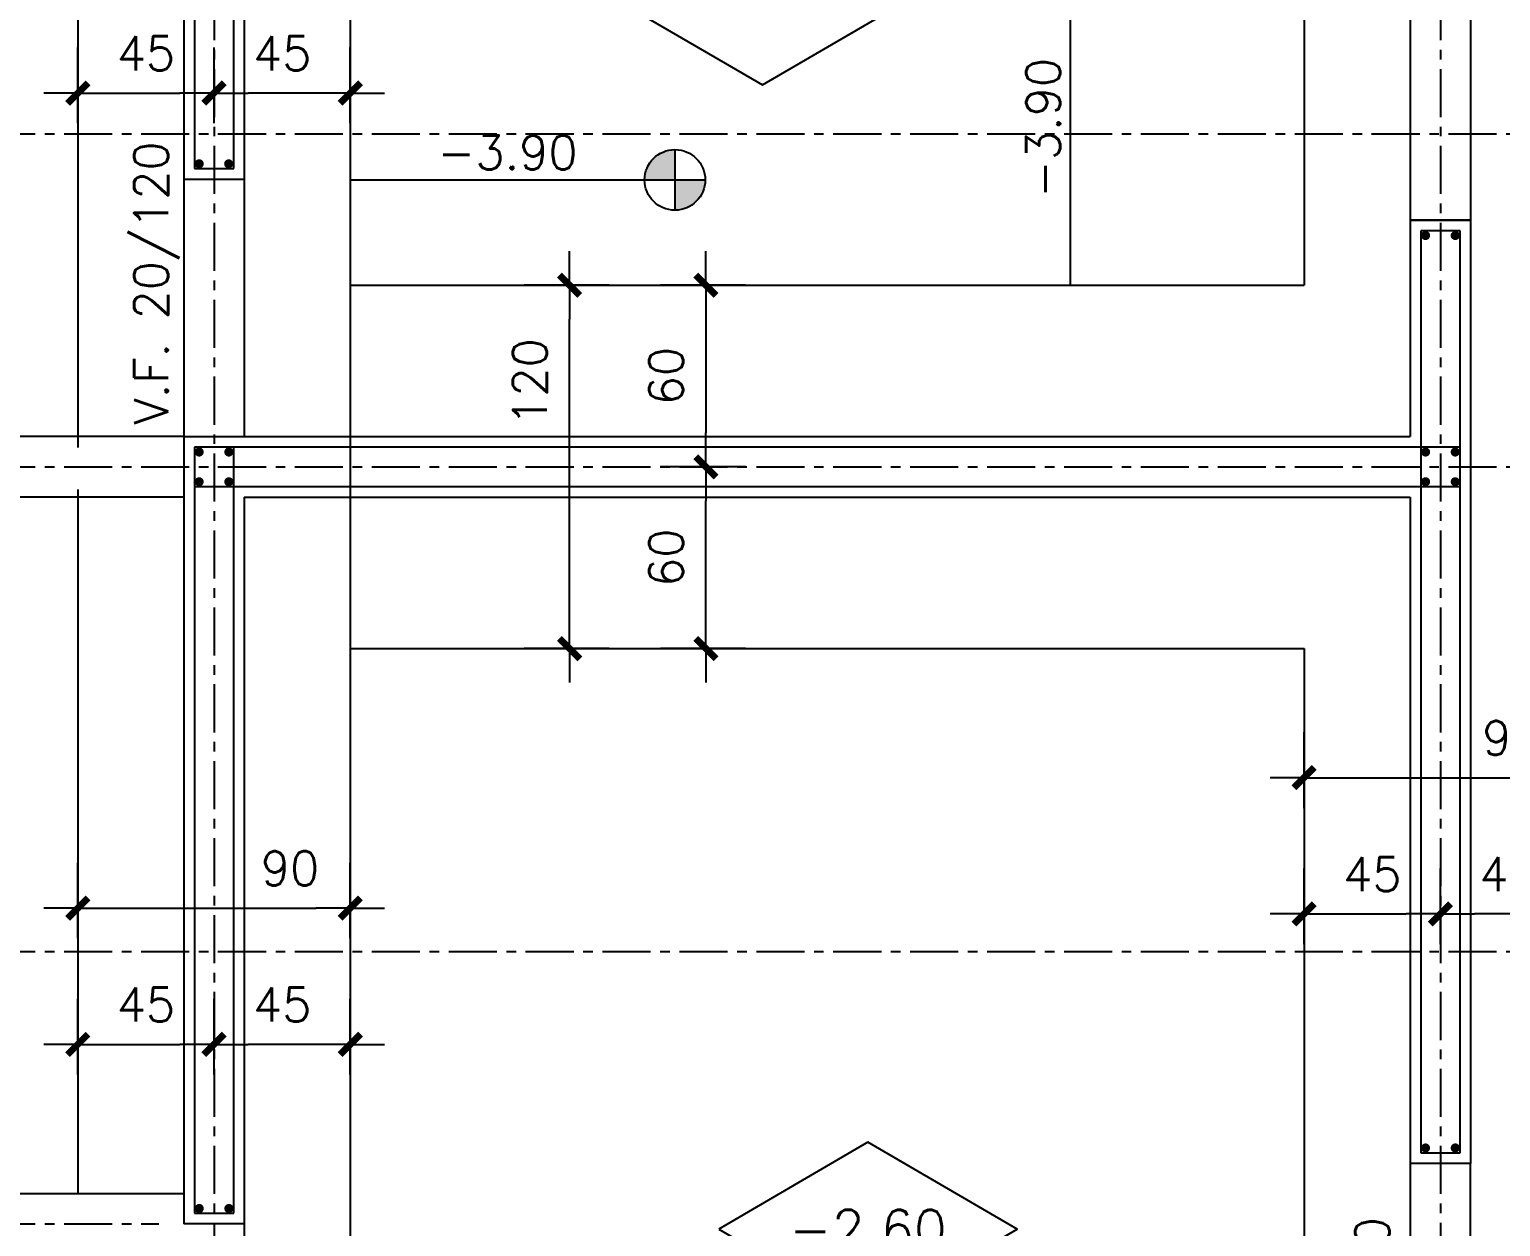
# Model space of a CAD drawing. Header units: millimetres. Extents: x -656655 to -651355, y 91699 to 96737.
# Drawn here: x -655250.7 to -654764.8, y 94786.6 to 95181.9 of the extents above; entities that cross this region are included whole.
import ezdxf
from ezdxf.enums import TextEntityAlignment as Align

# ---------------------------------------------------------------- set-up
doc = ezdxf.new("R2010")
doc.units = ezdxf.units.MM
doc.header["$LTSCALE"] = 0.5
doc.linetypes.add('CENTER', pattern=[50.8, 31.75, -6.35, 6.35, -6.35])
doc.linetypes.add('DASHED', pattern=[0.75, 0.5, -0.25])
for name, color, linetype in [('BORDE DE LOSAS', 3, 'Continuous'), ('COTAS', 2, 'Continuous'), ('EJES', 1, 'CENTER'), ('FUNDACIONES', 6, 'Continuous'), ('MALLA', 1, 'Continuous'), ('MUROS', 5, 'Continuous'), ('NIVELES', 3, 'Continuous'), ('SEGMENTOS1', 2, 'DASHED'), ('TEXTOS1', 9, 'Continuous'), ('VIGAS', 3, 'Continuous')]:
    doc.layers.add(name, color=color, linetype=linetype)
doc.styles.add('ROMANS', font='romans')
doc.dimstyles.new('ING-50', dxfattribs={"dimscale": 5, "dimtxt": 2.25, "dimasz": 2.25, "dimexe": 3, "dimexo": 0, "dimgap": 1.5, "dimtad": 1, "dimdec": 1, "dimzin": 12, "dimdsep": 46, "dimtxsty": 'ROMANS', "dimblk1": 'TICK1', "dimblk2": 'TICK1', "dimsah": 1, "dimcen": 0.09, "dimclrd": 2, "dimclre": 1, "dimclrt": 3, "dimadec": 1, "dimazin": 3, "dimtfac": 1, "dimtdec": 1, "dimtix": 1, "dimtmove": 2, "dimatfit": 3, "dimfxl": 3, "dimtolj": 1, "dimtzin": 12, "dimarcsym": 0})

# ---------------------------------------------------------------- blocks, each defined once
blk = doc.blocks.new('NIVEL')
at = {"layer": 'NIVELES', "color": 3, "linetype": 'Continuous'}
blk.add_lwpolyline([(-48.79, 12.3), (0.47, -16.43), (49.72, 12.3), (0.47, 41.04)], close=True, dxfattribs=at)
at = {"layer": 'NIVELES', "color": 3, "linetype": 'Continuous', "style": 'ROMANS'}
blk.add_attdef('%%P00.00', text='', height=12.66, dxfattribs=at).set_placement((0.44, 5.97), align=Align.CENTER)
blk = doc.blocks.new('TICK1')
at = {"color": 2}
for points in [[(0, 0), (-1, 0)], [(0, 0), (1, 0)]]:
    blk.add_lwpolyline(points, dxfattribs=at)
at = {"color": 2, "const_width": 0.2}
blk.add_lwpolyline([(-0.3, -0.3), (0.3, 0.3)], dxfattribs=at)
blk = doc.blocks.new('*D160')
at = {"layer": 'COTAS', "color": 1, "lineweight": -2, "ltscale": 0.5}
for p, q in [((-654829.71, 94924.79), (-654829.71, 94949.82)), ((-654739.71, 94924.79), (-654739.71, 94949.82))]:
    blk.add_line(p, q, dxfattribs=at)
at = {"layer": 'COTAS', "color": 2, "lineweight": -2, "ltscale": 0.5}
blk.add_line((-654818.46, 94934.82), (-654750.96, 94934.82), dxfattribs=at)
at = {"layer": 'Defpoints', "color": 0, "ltscale": 0.5}
for p in [(-654739.71, 94934.82), (-654829.71, 94924.79), (-654739.71, 94924.79)]:
    blk.add_point(p, dxfattribs=at)
at = {"layer": 'COTAS', "color": 2, "lineweight": -2, "ltscale": 0.5, "xscale": 11.25, "yscale": 11.25, "zscale": 11.25, "rotation": 180}
blk.add_blockref('TICK1', (-654829.71, 94934.82), dxfattribs=at)
at = {"layer": 'COTAS', "color": 2, "lineweight": -2, "ltscale": 0.5, "xscale": 11.25, "yscale": 11.25, "zscale": 11.25}
blk.add_blockref('TICK1', (-654739.71, 94934.82), dxfattribs=at)
at = {"layer": 'COTAS', "color": 3, "ltscale": 0.5, "insert": (-654761.25, 94947.94), "char_height": 11.25, "attachment_point": 5, "style": 'ROMANS'}
blk.add_mtext('\\A1;90', dxfattribs=at)
blk = doc.blocks.new('*D161')
at = {"layer": 'COTAS', "color": 1, "lineweight": -2, "ltscale": 0.5}
for p, q in [((-654829.71, 94879.79), (-654829.71, 94904.82)), ((-654784.71, 94879.79), (-654784.71, 94904.82))]:
    blk.add_line(p, q, dxfattribs=at)
at = {"layer": 'COTAS', "color": 2, "lineweight": -2, "ltscale": 0.5}
blk.add_line((-654818.46, 94889.82), (-654795.96, 94889.82), dxfattribs=at)
at = {"layer": 'Defpoints', "color": 0, "ltscale": 0.5}
for p in [(-654784.71, 94889.82), (-654829.71, 94879.79), (-654784.71, 94879.79)]:
    blk.add_point(p, dxfattribs=at)
at = {"layer": 'COTAS', "color": 2, "lineweight": -2, "ltscale": 0.5, "xscale": 11.25, "yscale": 11.25, "zscale": 11.25, "rotation": 180}
blk.add_blockref('TICK1', (-654829.71, 94889.82), dxfattribs=at)
at = {"layer": 'COTAS', "color": 2, "lineweight": -2, "ltscale": 0.5, "xscale": 11.25, "yscale": 11.25, "zscale": 11.25}
blk.add_blockref('TICK1', (-654784.71, 94889.82), dxfattribs=at)
at = {"layer": 'COTAS', "color": 3, "ltscale": 0.5, "insert": (-654807.21, 94902.94), "char_height": 11.25, "attachment_point": 5, "style": 'ROMANS'}
blk.add_mtext('\\A1;45', dxfattribs=at)
blk = doc.blocks.new('*D162')
at = {"layer": 'COTAS', "color": 1, "lineweight": -2, "ltscale": 0.5}
for p, q in [((-654784.71, 94879.79), (-654784.71, 94904.82)), ((-654739.71, 94879.79), (-654739.71, 94904.82))]:
    blk.add_line(p, q, dxfattribs=at)
at = {"layer": 'COTAS', "color": 2, "lineweight": -2, "ltscale": 0.5}
blk.add_line((-654750.96, 94889.82), (-654773.46, 94889.82), dxfattribs=at)
at = {"layer": 'Defpoints', "color": 0, "ltscale": 0.5}
for p in [(-654784.71, 94889.82), (-654784.71, 94879.79), (-654739.71, 94879.79)]:
    blk.add_point(p, dxfattribs=at)
at = {"layer": 'COTAS', "color": 2, "lineweight": -2, "ltscale": 0.5, "xscale": 11.25, "yscale": 11.25, "zscale": 11.25, "rotation": 180}
blk.add_blockref('TICK1', (-654784.71, 94889.82), dxfattribs=at)
at = {"layer": 'COTAS', "color": 2, "lineweight": -2, "ltscale": 0.5, "xscale": 11.25, "yscale": 11.25, "zscale": 11.25}
blk.add_blockref('TICK1', (-654739.71, 94889.82), dxfattribs=at)
at = {"layer": 'COTAS', "color": 3, "ltscale": 0.5, "insert": (-654762.21, 94902.94), "char_height": 11.25, "attachment_point": 5, "style": 'ROMANS'}
blk.add_mtext('\\A1;45', dxfattribs=at)
blk = doc.blocks.new('*D190')
at = {"layer": 'COTAS', "color": 1, "lineweight": -2, "ltscale": 0.5}
for p, q in [((-655234.71, 94881.81), (-655234.71, 94906.75)), ((-655144.71, 94881.81), (-655144.71, 94906.75))]:
    blk.add_line(p, q, dxfattribs=at)
at = {"layer": 'COTAS', "color": 2, "lineweight": -2, "ltscale": 0.5}
blk.add_line((-655223.46, 94891.75), (-655155.96, 94891.75), dxfattribs=at)
at = {"layer": 'Defpoints', "color": 0, "ltscale": 0.5}
for p in [(-655144.71, 94891.75), (-655234.71, 94881.81), (-655144.71, 94881.81)]:
    blk.add_point(p, dxfattribs=at)
at = {"layer": 'COTAS', "color": 2, "lineweight": -2, "ltscale": 0.5, "xscale": 11.25, "yscale": 11.25, "zscale": 11.25, "rotation": 180}
blk.add_blockref('TICK1', (-655234.71, 94891.75), dxfattribs=at)
at = {"layer": 'COTAS', "color": 2, "lineweight": -2, "ltscale": 0.5, "xscale": 11.25, "yscale": 11.25, "zscale": 11.25}
blk.add_blockref('TICK1', (-655144.71, 94891.75), dxfattribs=at)
at = {"layer": 'COTAS', "color": 3, "ltscale": 0.5, "insert": (-655164.61, 94904.87), "char_height": 11.25, "attachment_point": 5, "style": 'ROMANS'}
blk.add_mtext('\\A1;90', dxfattribs=at)
blk = doc.blocks.new('*D191')
at = {"layer": 'COTAS', "color": 1, "lineweight": -2, "ltscale": 0.5}
for p, q in [((-655234.71, 94836.81), (-655234.71, 94861.75)), ((-655189.71, 94836.81), (-655189.71, 94861.75))]:
    blk.add_line(p, q, dxfattribs=at)
at = {"layer": 'COTAS', "color": 2, "lineweight": -2, "ltscale": 0.5}
blk.add_line((-655223.46, 94846.75), (-655200.96, 94846.75), dxfattribs=at)
at = {"layer": 'Defpoints', "color": 0, "ltscale": 0.5}
for p in [(-655189.71, 94846.75), (-655234.71, 94836.81), (-655189.71, 94836.81)]:
    blk.add_point(p, dxfattribs=at)
at = {"layer": 'COTAS', "color": 2, "lineweight": -2, "ltscale": 0.5, "xscale": 11.25, "yscale": 11.25, "zscale": 11.25, "rotation": 180}
blk.add_blockref('TICK1', (-655234.71, 94846.75), dxfattribs=at)
at = {"layer": 'COTAS', "color": 2, "lineweight": -2, "ltscale": 0.5, "xscale": 11.25, "yscale": 11.25, "zscale": 11.25}
blk.add_blockref('TICK1', (-655189.71, 94846.75), dxfattribs=at)
at = {"layer": 'COTAS', "color": 3, "ltscale": 0.5, "insert": (-655212.21, 94859.87), "char_height": 11.25, "attachment_point": 5, "style": 'ROMANS'}
blk.add_mtext('\\A1;45', dxfattribs=at)
blk = doc.blocks.new('*D192')
at = {"layer": 'COTAS', "color": 1, "lineweight": -2, "ltscale": 0.5}
for p, q in [((-655189.71, 94836.81), (-655189.71, 94861.75)), ((-655144.71, 94836.81), (-655144.71, 94861.75))]:
    blk.add_line(p, q, dxfattribs=at)
at = {"layer": 'COTAS', "color": 2, "lineweight": -2, "ltscale": 0.5}
blk.add_line((-655155.96, 94846.75), (-655178.46, 94846.75), dxfattribs=at)
at = {"layer": 'Defpoints', "color": 0, "ltscale": 0.5}
for p in [(-655189.71, 94846.75), (-655189.71, 94836.81), (-655144.71, 94836.81)]:
    blk.add_point(p, dxfattribs=at)
at = {"layer": 'COTAS', "color": 2, "lineweight": -2, "ltscale": 0.5, "xscale": 11.25, "yscale": 11.25, "zscale": 11.25, "rotation": 180}
blk.add_blockref('TICK1', (-655189.71, 94846.75), dxfattribs=at)
at = {"layer": 'COTAS', "color": 2, "lineweight": -2, "ltscale": 0.5, "xscale": 11.25, "yscale": 11.25, "zscale": 11.25}
blk.add_blockref('TICK1', (-655144.71, 94846.75), dxfattribs=at)
at = {"layer": 'COTAS', "color": 3, "ltscale": 0.5, "insert": (-655167.21, 94859.87), "char_height": 11.25, "attachment_point": 5, "style": 'ROMANS'}
blk.add_mtext('\\A1;45', dxfattribs=at)
blk = doc.blocks.new('*D194')
at = {"layer": 'COTAS', "color": 1, "lineweight": -2, "ltscale": 0.5}
for p, q in [((-655234.71, 95150.96), (-655234.71, 95175.9)), ((-655189.71, 95150.96), (-655189.71, 95175.9))]:
    blk.add_line(p, q, dxfattribs=at)
at = {"layer": 'COTAS', "color": 2, "lineweight": -2, "ltscale": 0.5}
blk.add_line((-655223.46, 95160.9), (-655200.96, 95160.9), dxfattribs=at)
at = {"layer": 'Defpoints', "color": 0, "ltscale": 0.5}
for p in [(-655189.71, 95160.9), (-655234.71, 95150.96), (-655189.71, 95150.96)]:
    blk.add_point(p, dxfattribs=at)
at = {"layer": 'COTAS', "color": 2, "lineweight": -2, "ltscale": 0.5, "xscale": 11.25, "yscale": 11.25, "zscale": 11.25, "rotation": 180}
blk.add_blockref('TICK1', (-655234.71, 95160.9), dxfattribs=at)
at = {"layer": 'COTAS', "color": 2, "lineweight": -2, "ltscale": 0.5, "xscale": 11.25, "yscale": 11.25, "zscale": 11.25}
blk.add_blockref('TICK1', (-655189.71, 95160.9), dxfattribs=at)
at = {"layer": 'COTAS', "color": 3, "ltscale": 0.5, "insert": (-655212.21, 95174.03), "char_height": 11.25, "attachment_point": 5, "style": 'ROMANS'}
blk.add_mtext('\\A1;45', dxfattribs=at)
blk = doc.blocks.new('*D195')
at = {"layer": 'COTAS', "color": 1, "lineweight": -2, "ltscale": 0.5}
for p, q in [((-655189.71, 95150.96), (-655189.71, 95175.9)), ((-655144.71, 95150.96), (-655144.71, 95175.9))]:
    blk.add_line(p, q, dxfattribs=at)
at = {"layer": 'COTAS', "color": 2, "lineweight": -2, "ltscale": 0.5}
blk.add_line((-655155.96, 95160.9), (-655178.46, 95160.9), dxfattribs=at)
at = {"layer": 'Defpoints', "color": 0, "ltscale": 0.5}
for p in [(-655189.71, 95160.9), (-655189.71, 95150.96), (-655144.71, 95150.96)]:
    blk.add_point(p, dxfattribs=at)
at = {"layer": 'COTAS', "color": 2, "lineweight": -2, "ltscale": 0.5, "xscale": 11.25, "yscale": 11.25, "zscale": 11.25, "rotation": 180}
blk.add_blockref('TICK1', (-655189.71, 95160.9), dxfattribs=at)
at = {"layer": 'COTAS', "color": 2, "lineweight": -2, "ltscale": 0.5, "xscale": 11.25, "yscale": 11.25, "zscale": 11.25}
blk.add_blockref('TICK1', (-655144.71, 95160.9), dxfattribs=at)
at = {"layer": 'COTAS', "color": 3, "ltscale": 0.5, "insert": (-655167.21, 95174.03), "char_height": 11.25, "attachment_point": 5, "style": 'ROMANS'}
blk.add_mtext('\\A1;45', dxfattribs=at)
blk = doc.blocks.new('*D282')
at = {"layer": 'COTAS', "color": 1, "lineweight": -2, "ltscale": 0.5}
for p, q in [((-655059.25, 95097.45), (-655087.27, 95097.45)), ((-655059.25, 94977.45), (-655087.27, 94977.45))]:
    blk.add_line(p, q, dxfattribs=at)
at = {"layer": 'COTAS', "color": 2, "lineweight": -2, "ltscale": 0.5}
blk.add_line((-655072.27, 94988.7), (-655072.27, 95086.2), dxfattribs=at)
at = {"layer": 'Defpoints', "color": 0, "ltscale": 0.5}
for p in [(-655072.27, 95097.45), (-655059.25, 95097.45), (-655059.25, 94977.45)]:
    blk.add_point(p, dxfattribs=at)
at = {"layer": 'COTAS', "color": 2, "lineweight": -2, "ltscale": 0.5, "xscale": 11.25, "yscale": 11.25, "zscale": 11.25}
for p, rotation in [((-655072.27, 95097.45), 90), ((-655072.27, 94977.45), 270)]:
    blk.add_blockref('TICK1', p, dxfattribs=dict(at, rotation=rotation))
at = {"layer": 'COTAS', "color": 3, "ltscale": 0.5, "insert": (-655085.4, 95065.46), "char_height": 11.25, "attachment_point": 5, "rotation": 90, "style": 'ROMANS'}
blk.add_mtext('\\A1;120', dxfattribs=at)
blk = doc.blocks.new('*D283')
at = {"layer": 'COTAS', "color": 1, "lineweight": -2, "ltscale": 0.5}
for p, q in [((-655014.25, 95037.45), (-655042.27, 95037.45)), ((-655014.25, 94977.45), (-655042.27, 94977.45))]:
    blk.add_line(p, q, dxfattribs=at)
at = {"layer": 'COTAS', "color": 2, "lineweight": -2, "ltscale": 0.5}
blk.add_line((-655027.27, 94988.7), (-655027.27, 95026.2), dxfattribs=at)
at = {"layer": 'Defpoints', "color": 0, "ltscale": 0.5}
for p in [(-655027.27, 95037.45), (-655014.25, 95037.45), (-655014.25, 94977.45)]:
    blk.add_point(p, dxfattribs=at)
at = {"layer": 'COTAS', "color": 2, "lineweight": -2, "ltscale": 0.5, "xscale": 11.25, "yscale": 11.25, "zscale": 11.25}
for p, rotation in [((-655027.27, 95037.45), 90), ((-655027.27, 94977.45), 270)]:
    blk.add_blockref('TICK1', p, dxfattribs=dict(at, rotation=rotation))
at = {"layer": 'COTAS', "color": 3, "ltscale": 0.5, "insert": (-655040.4, 95007.45), "char_height": 11.25, "attachment_point": 5, "rotation": 90, "style": 'ROMANS'}
blk.add_mtext('\\A1;60', dxfattribs=at)
blk = doc.blocks.new('*D284')
at = {"layer": 'COTAS', "color": 1, "lineweight": -2, "ltscale": 0.5}
for p, q in [((-655014.25, 95097.45), (-655042.27, 95097.45)), ((-655014.25, 95037.45), (-655042.27, 95037.45))]:
    blk.add_line(p, q, dxfattribs=at)
at = {"layer": 'COTAS', "color": 2, "lineweight": -2, "ltscale": 0.5}
blk.add_line((-655027.27, 95086.2), (-655027.27, 95048.7), dxfattribs=at)
at = {"layer": 'Defpoints', "color": 0, "ltscale": 0.5}
for p in [(-655014.25, 95097.45), (-655027.27, 95037.45), (-655014.25, 95037.45)]:
    blk.add_point(p, dxfattribs=at)
at = {"layer": 'COTAS', "color": 2, "lineweight": -2, "ltscale": 0.5, "xscale": 11.25, "yscale": 11.25, "zscale": 11.25}
for p, rotation in [((-655027.27, 95097.45), 90), ((-655027.27, 95037.45), 270)]:
    blk.add_blockref('TICK1', p, dxfattribs=dict(at, rotation=rotation))
at = {"layer": 'COTAS', "color": 3, "ltscale": 0.5, "insert": (-655040.4, 95067.45), "char_height": 11.25, "attachment_point": 5, "rotation": 90, "style": 'ROMANS'}
blk.add_mtext('\\A1;60', dxfattribs=at)
blk = doc.blocks.new('nivel-f')
at = {"linetype": 'Continuous'}
h = blk.add_hatch(color=1, dxfattribs=at)
h.paths.add_polyline_path([(90.5, 0), (90.5, 10, 0.414214), (80.5, 0)])
h.paths.add_polyline_path([(90.5, -10, 0.414214), (100.5, 0), (90.5, 0)])
at = {"color": 3}
for p, q in [((90.5, 10), (90.5, -10)), ((-16.7, 0), (100.5, 0))]:
    blk.add_line(p, q, dxfattribs=at)
blk.add_circle((90.5, 0), 10, dxfattribs=at)
at = {"color": 3, "style": 'ROMANS'}
blk.add_attdef('NIVEL', text='', height=11.25, dxfattribs=at).set_placement((35.21, 3.44), align=Align.CENTER)

msp = doc.modelspace()

# ---------------------------------------------------------------- linework, layer by layer
at = {"ltscale": 0.5}
msp.add_line((-654774.71467537, 95118.95228974), (-654794.71467703, 95118.95228968), dxfattribs=at)
at = {"layer": 'BORDE DE LOSAS', "ltscale": 0.2}
for p, q in [((-654794.71467662, 94807.45238412), (-654794.71467756, 94687.45215585)), ((-654774.71467116, 94687.4521467), (-654774.71467182, 94807.45238423))]:
    msp.add_line(p, q, dxfattribs=at)
at = {"layer": 'EJES'}
for p, q in [((-655189.71469271, 96667.45227213), (-655189.71469271, 93007.45227206)), ((-654784.71467612, 96667.45227213), (-654784.71467612, 93007.45227206)), ((-656585.41238582, 95147.45226342), (-653147.2146825, 95147.45226342)), ((-656585.41238582, 95037.45227212), (-653167.21363404, 95037.45227212)), ((-656585.41238582, 94877.4522604), (-653147.2146825, 94877.4522604)), ((-656585.41238582, 94787.45227212), (-655207.99208106, 94787.45227212))]:
    msp.add_line(p, q, dxfattribs=at)
at = {"layer": 'FUNDACIONES', "ltscale": 0.15}
for p, q in [((-654829.71467612, 95367.452271), (-654829.71467612, 95097.45227212)), ((-655234.71469271, 95297.45224721), (-655234.71469271, 95043.87753601)), ((-655144.71469271, 95297.45224721), (-655144.71469271, 95097.45227212)), ((-655144.71469271, 95097.45227212), (-654829.71467612, 95097.45227212)), ((-655234.71469271, 95030.03465246), (-655234.71469271, 94797.45227212)), ((-655144.71469271, 94977.45227212), (-655144.71469271, 94537.45229677)), ((-655144.71469271, 94977.45227212), (-654829.71467612, 94977.45227212)), ((-654829.71467612, 94977.45227212), (-654829.71467612, 94507.45229704))]:
    msp.add_line(p, q, dxfattribs=at)
at = {"layer": 'MALLA', "ltscale": 0.5}
for p, q in [((-655196.21467494, 95278.95225714), (-655196.21467529, 95135.95227213)), ((-655183.21467529, 95135.95227213), (-655183.21467494, 95278.95225714)), ((-655196.2146773, 95135.95227213), (-655183.21467529, 95135.95227213)), ((-654791.21467662, 95115.45228968), (-654791.21467662, 94810.95238423)), ((-654778.21467561, 95115.45228968), (-654791.21467662, 95115.45228968)), ((-654778.21467561, 94810.95238423), (-654778.21467561, 95115.45228968)), ((-655196.21467551, 95043.95227212), (-655196.21467612, 94790.95238412)), ((-655196.21467612, 95043.95227212), (-655196.21467612, 95030.95227212)), ((-654778.21467561, 95043.95227212), (-655196.21467551, 95043.95227212)), ((-655183.21467612, 94790.95238412), (-655183.21467551, 95043.95227212)), ((-655196.21467612, 95030.95227212), (-654778.21467561, 95030.95227212)), ((-654791.21467662, 94810.95238423), (-654778.21467561, 94810.95238423)), ((-655196.21467612, 94790.95238412), (-655183.21467612, 94790.95238412))]:
    msp.add_line(p, q, dxfattribs=at)
at = {"layer": 'MALLA', "ltscale": 0.5, "const_width": 1.5}
for points in [[(-655195.37368704, 95137.54326238, 1), (-655193.87368704, 95137.54326238, 1)], [(-655185.62379917, 95137.54326238, 1), (-655184.12379917, 95137.54326238, 1)], [(-654790.37368626, 95113.86129942, 1), (-654788.87368626, 95113.86129942, 1)], [(-654790.37368626, 95113.86129942, 1), (-654788.87368626, 95113.86129942, 1)], [(-654780.55566576, 95113.86129942, 1), (-654779.05566576, 95113.86129942, 1)], [(-655195.37368586, 95042.36128186, 1), (-655193.87368586, 95042.36128186, 1)], [(-655185.579906, 95042.36128186, 1), (-655184.079906, 95042.36128186, 1)], [(-654790.35246849, 95042.36128186, 1), (-654788.85246849, 95042.36128186, 1)], [(-654780.5562995, 95042.36128186, 1), (-654779.0562995, 95042.36128186, 1)], [(-655195.37368586, 95032.54326238, 1), (-655193.87368586, 95032.54326238, 1)], [(-655185.579906, 95032.54326238, 1), (-655184.079906, 95032.54326238, 1)], [(-654790.35246849, 95032.54326238, 1), (-654788.85246849, 95032.54326238, 1)], [(-654780.5562995, 95032.54326238, 1), (-654779.0562995, 95032.54326238, 1)], [(-654790.37368637, 94812.54337448, 1), (-654788.87368637, 94812.54337448, 1)], [(-654780.55566587, 94812.54337448, 1), (-654779.05566587, 94812.54337448, 1)], [(-655195.37368586, 94792.54337437, 1), (-655193.87368586, 94792.54337437, 1)], [(-655185.55566638, 94792.54337437, 1), (-655184.05566638, 94792.54337437, 1)]]:
    msp.add_lwpolyline(points, format="xyb", close=True, dxfattribs=at)
at = {"layer": 'MUROS', "ltscale": 0.15}
for p, q in [((-655199.71467612, 95282.45225697), (-655199.71467612, 95132.4522581)), ((-655179.71467612, 95282.4522572), (-655179.71467612, 95132.45225832)), ((-655199.71467674, 95132.4522581), (-655179.71467674, 95132.45225832)), ((-655199.71467612, 95047.4522581), (-655199.71467612, 94787.45238412)), ((-655179.71467612, 95027.45227212), (-655179.71467612, 94787.45238423))]:
    msp.add_line(p, q, dxfattribs=at)
at = {"layer": 'MUROS', "ltscale": 0.5}
for p, q in [((-654794.71467687, 95118.95226261), (-654774.71467456, 95118.95226255)), ((-654774.71467456, 95118.95226267), (-654774.71467552, 94807.45238423)), ((-655199.71467579, 95047.4522581), (-654794.71467662, 95047.45226269)), ((-655179.71467612, 95027.45227212), (-654794.71467666, 95027.45226264))]:
    msp.add_line(p, q, dxfattribs=at)
at = {"layer": 'MUROS'}
for p, q in [((-654794.71467662, 95118.95228968), (-654794.71467662, 95047.45226269)), ((-654794.71467662, 95027.45226264), (-654794.71467662, 94807.45238412)), ((-654774.71467552, 94807.45238423), (-654794.71467662, 94807.45238412)), ((-655179.71467517, 94787.45238423), (-655199.71470832, 94787.45238412))]:
    msp.add_line(p, q, dxfattribs=at)
at = {"layer": 'SEGMENTOS1', "ltscale": 0.5}
msp.add_line((-655144.71469271, 95097.45227212), (-655144.71469271, 94977.45227212), dxfattribs=at)
at = {"layer": 'VIGAS', "ltscale": 0.5}
for p, q in [((-654794.71467835, 95295.95226271), (-654794.71467662, 95118.95226255)), ((-654774.71467629, 95295.95226271), (-654774.71467456, 95118.95226255)), ((-655199.71467612, 95132.4522581), (-655199.7147122, 95047.4522581)), ((-655179.71467913, 95132.45225832), (-655179.71467905, 95047.45225821)), ((-655199.7147122, 95047.45225775), (-655349.748525, 95047.45225947)), ((-655199.71467612, 95027.45227338), (-655349.748525, 95027.45226964)), ((-655599.71467612, 94797.45227212), (-655199.71467612, 94797.45227212)), ((-655179.71467517, 94787.45238423), (-655179.71467509, 94697.4523843))]:
    msp.add_line(p, q, dxfattribs=at)

# ---------------------------------------------------------------- block references
at = {"ltscale": 0.5, "rotation": 90}
msp.add_blockref('nivel-f', (-654906.83454777, 95114.15606492), dxfattribs=at).add_auto_attribs({'NIVEL': '-3.90'})
at = {"ltscale": 0.5}
msp.add_blockref('nivel-f', (-655128.01089991, 95132.22424386), dxfattribs=at).add_auto_attribs({'NIVEL': '-3.90'})
at = {"layer": 'VIGAS', "ltscale": 0.5}
for p in [(-655009.10860694, 95180.01554221), (-654974.22842937, 94773.45114163)]:
    msp.add_blockref('NIVEL', p, dxfattribs=at).add_auto_attribs({'%%P00.00': '-2.60'})

# ---------------------------------------------------------------- texts
at = {"layer": 'TEXTOS1', "style": 'ROMANS'}
for p in [(-655204.89017633, 95051.41646158), (-654801.55380932, 94696.11055037)]:
    msp.add_text('V.F. 20/120', height=11.25, rotation=90, dxfattribs=at).set_placement(p)

# ---------------------------------------------------------------- dimensions: what is measured, and where the dimension line sits
at = {"layer": 'COTAS', "ltscale": 0.5}
for base, p1, p2, picture, middle in [((-655189.71469271, 95160.9025923), (-655234.71469271, 95150.95947955), (-655189.71469271, 95150.95947955), '*D194', (-655212.21469271, 95174.0275923)), ((-654784.71467612, 94889.81854855), (-654829.71467612, 94879.79279983), (-654784.71467612, 94879.79279983), '*D161', (-654807.21467612, 94902.94354855)), ((-655189.71469271, 94846.74874194), (-655234.71469271, 94836.80562918), (-655189.71469271, 94836.80562918), '*D191', (-655212.21469271, 94859.87374194))]:
    dim = msp.add_linear_dim(base=base, p1=p1, p2=p2, dimstyle='ING-50', dxfattribs=at)
    dim.commit()
    dim.dimension.update_dxf_attribs({"geometry": picture, "text_midpoint": middle})
for base, p1, p2, angle, picture, middle in [((-655189.71469271, 95160.9025923), (-655144.71469271, 95150.95947955), (-655189.71469271, 95150.95947955), 180, '*D195', (-655167.21469271, 95174.0275923)), ((-655027.2736944, 95037.45227212), (-655014.25002221, 95097.45227212), (-655014.25002221, 95037.45227212), 270, '*D284', (-655040.3986944, 95067.45227212)), ((-655027.2736944, 95037.45227212), (-655014.25002221, 94977.45227212), (-655014.25002221, 95037.45227212), 90, '*D283', (-655040.3986944, 95007.45227212)), ((-654784.71467612, 94889.81854855), (-654739.71467612, 94879.79279983), (-654784.71467612, 94879.79279983), 180, '*D162', (-654762.21467612, 94902.94354855)), ((-655189.71469271, 94846.74874194), (-655144.71469271, 94836.80562918), (-655189.71469271, 94836.80562918), 180, '*D192', (-655167.21469271, 94859.87374194))]:
    dim = msp.add_linear_dim(base=base, p1=p1, p2=p2, angle=angle, dimstyle='ING-50', dxfattribs=at)
    dim.commit()
    dim.dimension.update_dxf_attribs({"geometry": picture, "text_midpoint": middle})
dim = msp.add_linear_dim(base=(-655072.2736944, 95097.45227212), p1=(-655059.25002221, 94977.45227212), p2=(-655059.25002221, 95097.45227212), angle=90, dimstyle='ING-50', dxfattribs=at)
dim.commit()
dim.dimension.update_dxf_attribs({"geometry": '*D282', "text_midpoint": (-655085.3986944, 95065.4635047), "dimtype": 160})
for base, p1, p2, picture, middle in [((-654739.71467612, 94934.81854855), (-654829.71467612, 94924.79279983), (-654739.71467612, 94924.79279983), '*D160', (-654761.24630764, 94947.94354855)), ((-655144.71469271, 94891.74874194), (-655234.71469271, 94881.80562918), (-655144.71469271, 94881.80562918), '*D190', (-655164.60798006, 94904.87374194))]:
    dim = msp.add_linear_dim(base=base, p1=p1, p2=p2, dimstyle='ING-50', dxfattribs=at)
    dim.commit()
    dim.dimension.update_dxf_attribs({"geometry": picture, "text_midpoint": middle, "dimtype": 160})

doc.saveas('drawing.dxf')
